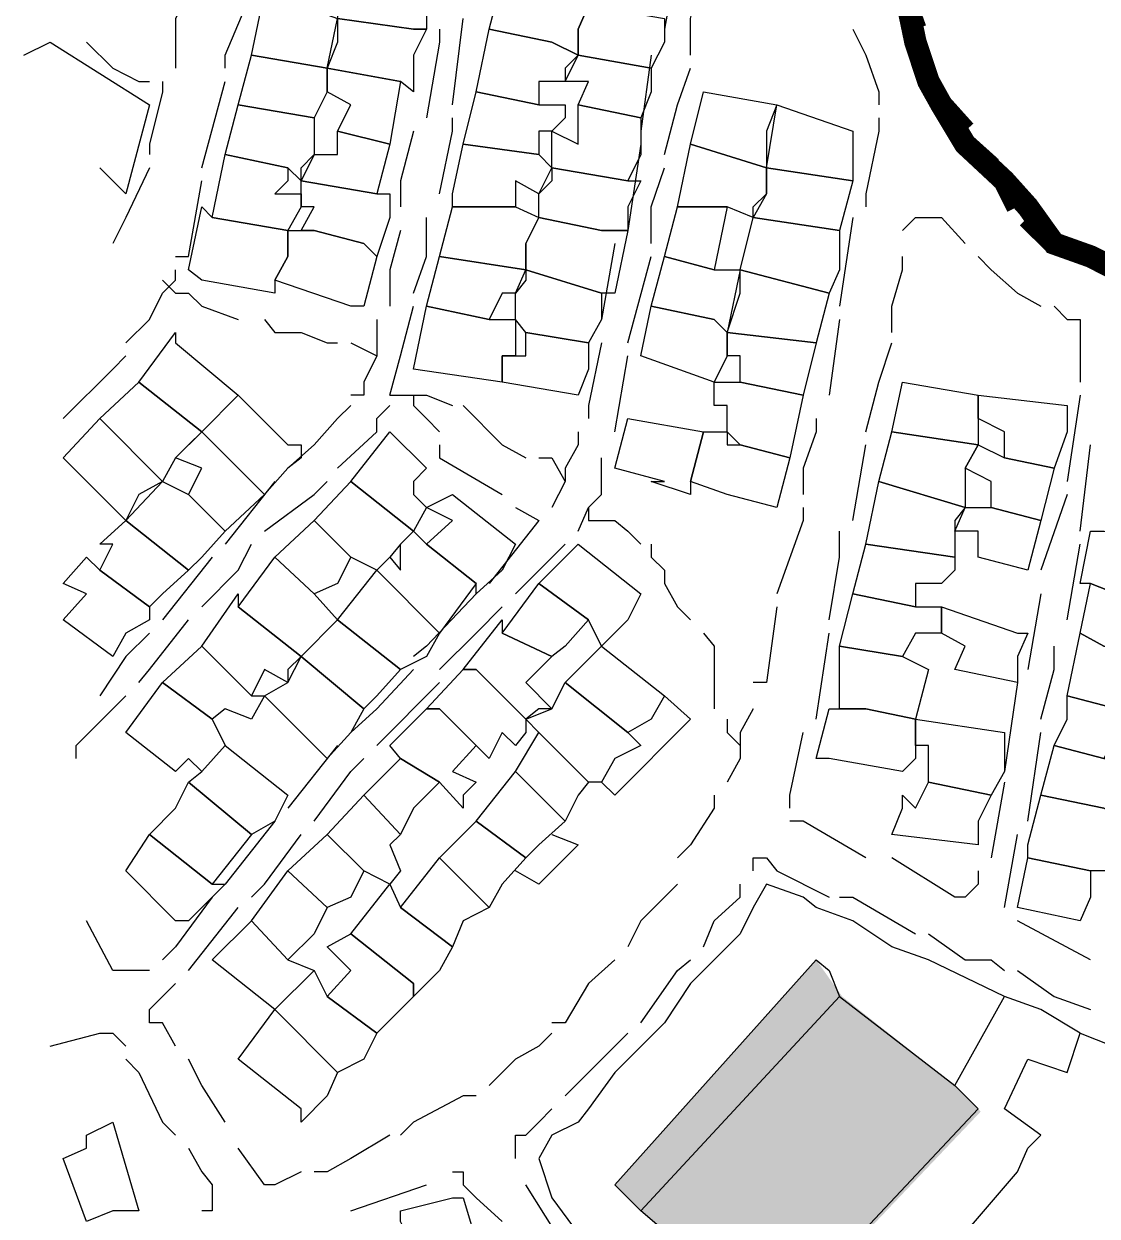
# Model space of a CAD drawing. Header units: millimetres. Extents: x -3588 to 75209, y -3737 to 38254.
# Drawn here: x 5507.2 to 5623.1, y 5312.1 to 5440.8 of the extents above; entities that cross this region are included whole.
import ezdxf

# ---------------------------------------------------------------- set-up
doc = ezdxf.new("R2010")
doc.units = ezdxf.units.MM
doc.layers.add('H', color=250, linetype='Continuous')
doc.layers.add('P', color=253, linetype='Continuous')

msp = doc.modelspace()

# ---------------------------------------------------------------- hatches: boundary and pattern name
at = {"layer": 'H', "linetype": 'Continuous'}
for points in [[(5592.734, 5339.747), (5595.55, 5335.794), (5573.817, 5312.636), (5571, 5315.469), (5592.734, 5339.747), (5592.734, 5339.747)], [(5607.697, 5326.191), (5610.514, 5323.375), (5588.781, 5300.506), (5585.948, 5301.914), (5583.419, 5304.458), (5581.995, 5305.867), (5573.817, 5312.636), (5595.55, 5335.794), (5607.697, 5326.191), (5607.697, 5326.191)]]:
    msp.add_hatch(color=256, dxfattribs=at).paths.add_polyline_path(points)

# ---------------------------------------------------------------- linework, layer by layer
at = {"layer": 'P'}
for points in [[(5550.676, 5442.779), (5550.676, 5440.234), (5549.251, 5440.234), (5541.074, 5441.37), (5542.482, 5448.14), (5543.89, 5447.02), (5550.676, 5445.595), (5552.084, 5445.595), (5550.676, 5442.779)], [(5577.77, 5448.14), (5576.362, 5440.234)], [(5579.178, 5437.417), (5579.178, 5441.37), (5580.587, 5447.02)], [(5524.974, 5445.595), (5524.974, 5444.187), (5523.565, 5441.37), (5523.565, 5436.009)], [(5557.445, 5440.234), (5558.854, 5445.595), (5568.168, 5442.779), (5567.048, 5440.234), (5567.048, 5437.417), (5564.215, 5438.826), (5557.445, 5440.234)], [(5602.048, 5445.595), (5603.456, 5438.826), (5604.864, 5434.585), (5606.273, 5432.056), (5608.817, 5427.815), (5613.058, 5423.862), (5615.587, 5421.045), (5618.419, 5417.093), (5622.372, 5415.684), (5625.189, 5414.26), (5629.142, 5415.684), (5637.336, 5417.093), (5648.346, 5419.909), (5660.477, 5422.454), (5671.2, 5425.27), (5687.572, 5429.223), (5694.357, 5430.648), (5699.718, 5430.648), (5716.09, 5434.585), (5728.221, 5437.417), (5732.174, 5437.417)], [(5528.927, 5436.009), (5528.927, 5437.417), (5531.759, 5444.187)], [(5541.074, 5438.826), (5539.937, 5436.009), (5531.759, 5437.417), (5533.168, 5444.187), (5537.121, 5442.779), (5541.074, 5441.37), (5541.074, 5438.826)], [(5576.362, 5438.826), (5574.937, 5436.009), (5567.048, 5437.417), (5567.048, 5440.234), (5568.168, 5442.779), (5576.362, 5441.37), (5576.362, 5438.826)], [(5549.251, 5437.417), (5549.251, 5433.464), (5547.843, 5434.585), (5539.937, 5436.009), (5541.074, 5441.37), (5549.251, 5440.234), (5550.676, 5440.234), (5549.251, 5437.417)], [(5553.492, 5432.056), (5554.613, 5441.37)], [(5552.084, 5440.234), (5552.084, 5438.826), (5550.676, 5430.648)], [(5565.623, 5436.009), (5565.623, 5434.585), (5562.807, 5434.585), (5562.807, 5432.056), (5556.037, 5433.464), (5557.445, 5440.234), (5564.215, 5438.826), (5567.048, 5437.417), (5565.623, 5436.009)], [(5596.686, 5440.234), (5598.095, 5437.417), (5599.503, 5433.464), (5599.503, 5432.056)], [(5507.194, 5437.417), (5510.026, 5438.826), (5520.749, 5432.056), (5518.204, 5422.454), (5515.388, 5425.27)], [(5513.963, 5438.826), (5516.796, 5436.009), (5519.613, 5434.585), (5520.749, 5434.585)], [(5539.937, 5434.585), (5539.937, 5433.464), (5538.529, 5430.648), (5530.351, 5432.056), (5531.759, 5437.417), (5539.937, 5436.009), (5539.937, 5434.585)], [(5574.937, 5433.464), (5573.817, 5430.648), (5567.048, 5432.056), (5568.168, 5434.585), (5565.623, 5434.585), (5567.048, 5437.417), (5574.937, 5436.009), (5574.937, 5433.464)], [(5574.937, 5437.417), (5573.817, 5429.223)], [(5539.937, 5434.585), (5539.937, 5436.009), (5547.843, 5434.585), (5546.723, 5427.815), (5541.074, 5429.223), (5542.482, 5432.056), (5539.937, 5433.464), (5539.937, 5434.585)], [(5576.362, 5426.695), (5577.77, 5432.056), (5579.178, 5436.009)], [(5522.157, 5434.585), (5522.157, 5433.464), (5520.749, 5427.815), (5520.749, 5426.695)], [(5526.398, 5425.27), (5528.927, 5434.585)], [(5565.623, 5430.648), (5564.215, 5429.223), (5562.807, 5429.223), (5562.807, 5426.695), (5554.613, 5427.815), (5556.037, 5433.464), (5562.807, 5432.056), (5565.623, 5432.056), (5565.623, 5430.648)], [(5587.372, 5429.223), (5587.372, 5425.27), (5579.178, 5427.815), (5580.587, 5433.464), (5588.493, 5432.056), (5587.372, 5429.223)], [(5538.529, 5429.223), (5538.529, 5426.695), (5537.121, 5423.862), (5535.712, 5425.27), (5528.927, 5426.695), (5530.351, 5432.056), (5538.529, 5430.648), (5538.529, 5429.223)], [(5573.817, 5426.695), (5572.409, 5423.862), (5564.215, 5425.27), (5564.215, 5429.223), (5567.048, 5427.815), (5567.048, 5432.056), (5573.817, 5430.648), (5573.817, 5426.695)], [(5596.686, 5429.223), (5596.686, 5427.815), (5596.686, 5423.862), (5587.372, 5425.27), (5588.493, 5432.056), (5596.686, 5429.223)], [(5552.084, 5422.454), (5553.492, 5429.223), (5553.492, 5430.648)], [(5599.503, 5430.648), (5599.503, 5429.223), (5598.095, 5422.454), (5598.095, 5421.045)], [(5537.121, 5425.27), (5538.529, 5426.695), (5541.074, 5426.695), (5541.074, 5429.223), (5546.723, 5427.815), (5545.299, 5422.454), (5537.121, 5423.862), (5537.121, 5425.27)], [(5549.251, 5429.223), (5547.843, 5423.862), (5547.843, 5421.045)], [(5564.215, 5423.862), (5562.807, 5422.454), (5560.262, 5423.862), (5560.262, 5421.045), (5553.492, 5421.045), (5553.492, 5422.454), (5554.613, 5427.815), (5562.807, 5426.695), (5564.215, 5425.27), (5564.215, 5423.862)], [(5573.817, 5427.815), (5572.409, 5418.501)], [(5587.372, 5423.862), (5587.372, 5422.454), (5585.948, 5419.909), (5583.131, 5421.045), (5577.77, 5421.045), (5579.178, 5427.815), (5587.372, 5425.27), (5587.372, 5423.862)], [(5535.712, 5423.862), (5534.288, 5422.454), (5537.121, 5422.454), (5537.121, 5421.045), (5535.712, 5418.501), (5527.518, 5419.909), (5528.927, 5426.695), (5535.712, 5425.27), (5535.712, 5423.862)], [(5520.749, 5425.27), (5518.204, 5419.909), (5516.796, 5417.093)], [(5572.409, 5421.045), (5572.409, 5418.501), (5571, 5418.501), (5569.576, 5418.501), (5562.807, 5419.909), (5562.807, 5422.454), (5564.215, 5425.27), (5572.409, 5423.862), (5573.817, 5423.862), (5572.409, 5421.045)], [(5574.937, 5417.093), (5574.937, 5421.045), (5576.362, 5425.27)], [(5585.948, 5421.045), (5587.372, 5422.454), (5587.372, 5425.27), (5596.686, 5423.862), (5595.262, 5418.501), (5585.948, 5419.909), (5585.948, 5421.045)], [(5523.565, 5415.684), (5524.974, 5415.684), (5526.398, 5423.862)], [(5546.723, 5419.909), (5545.299, 5415.684), (5543.89, 5417.093), (5538.529, 5418.501), (5537.121, 5418.501), (5538.529, 5421.045), (5537.121, 5421.045), (5537.121, 5422.454), (5537.121, 5423.862), (5545.299, 5422.454), (5546.723, 5422.454), (5546.723, 5419.909)], [(5534.288, 5413.14), (5534.288, 5411.731), (5526.398, 5413.14), (5524.974, 5414.26), (5526.398, 5421.045), (5527.518, 5419.909), (5535.712, 5418.501), (5535.712, 5415.684), (5534.288, 5413.14)], [(5560.262, 5421.045), (5562.807, 5419.909), (5561.398, 5417.093), (5561.398, 5414.26), (5552.084, 5415.684), (5553.492, 5421.045), (5560.262, 5421.045)], [(5580.587, 5421.045), (5583.131, 5421.045), (5581.723, 5414.26), (5576.362, 5415.684), (5577.77, 5421.045), (5580.587, 5421.045)], [(5549.251, 5411.731), (5550.676, 5415.684), (5550.676, 5419.909)], [(5561.398, 5415.684), (5561.398, 5417.093), (5562.807, 5419.909), (5569.576, 5418.501), (5571, 5418.501), (5572.409, 5418.501), (5571, 5411.731), (5569.576, 5411.731), (5561.398, 5414.26), (5561.398, 5415.684)], [(5595.262, 5414.26), (5594.142, 5411.731), (5584.54, 5414.26), (5585.948, 5419.909), (5595.262, 5418.501), (5595.262, 5414.26)], [(5596.686, 5419.909), (5595.262, 5410.323)], [(5602.048, 5418.501), (5603.456, 5419.909), (5604.864, 5419.909), (5606.273, 5419.909), (5608.817, 5417.093)], [(5543.89, 5410.323), (5542.482, 5410.323), (5534.288, 5413.14), (5535.712, 5415.684), (5535.712, 5418.501), (5537.121, 5418.501), (5538.529, 5418.501), (5543.89, 5417.093), (5545.299, 5415.684), (5543.89, 5410.323)], [(5547.843, 5418.501), (5546.723, 5414.26), (5546.723, 5410.323)], [(5571, 5417.093), (5569.576, 5408.899)], [(5561.398, 5413.14), (5560.262, 5411.731), (5558.854, 5411.731), (5557.445, 5408.899), (5550.676, 5410.323), (5552.084, 5415.684), (5561.398, 5414.26), (5561.398, 5413.14)], [(5572.409, 5406.37), (5574.937, 5415.684)], [(5581.723, 5414.26), (5584.54, 5414.26), (5583.131, 5407.49), (5581.723, 5408.899), (5574.937, 5410.323), (5576.362, 5415.684), (5581.723, 5414.26)], [(5600.911, 5407.49), (5600.911, 5410.323), (5602.048, 5414.26), (5602.048, 5415.684)], [(5610.226, 5415.684), (5611.65, 5414.26), (5614.467, 5411.731), (5617.011, 5410.323)], [(5518.204, 5406.37), (5520.749, 5408.899), (5522.157, 5411.731), (5523.565, 5413.14), (5523.565, 5414.26)], [(5569.576, 5408.899), (5568.168, 5406.37), (5561.398, 5407.49), (5560.262, 5408.899), (5560.262, 5411.731), (5561.398, 5414.26), (5569.576, 5411.731), (5569.576, 5408.899)], [(5584.54, 5411.731), (5584.54, 5414.26), (5594.142, 5411.731), (5592.734, 5406.37), (5583.131, 5407.49), (5584.54, 5411.731)], [(5522.157, 5413.14), (5523.565, 5411.731), (5524.974, 5411.731), (5526.398, 5410.323), (5530.351, 5408.899)], [(5546.723, 5400.721), (5547.843, 5404.946), (5549.251, 5410.323)], [(5557.445, 5408.899), (5560.262, 5408.899), (5560.262, 5404.946), (5558.854, 5404.946), (5558.854, 5402.129), (5549.251, 5403.537), (5550.676, 5410.323), (5557.445, 5408.899)], [(5583.131, 5406.37), (5583.131, 5404.946), (5581.723, 5402.129), (5573.817, 5404.946), (5574.937, 5410.323), (5581.723, 5408.899), (5583.131, 5407.49), (5583.131, 5406.37)], [(5618.419, 5410.323), (5619.828, 5408.899), (5621.236, 5408.899), (5621.236, 5406.37), (5621.236, 5403.537), (5621.236, 5402.129)], [(5533.168, 5408.899), (5534.288, 5407.49), (5537.121, 5407.49), (5539.937, 5406.37), (5541.074, 5406.37)], [(5545.299, 5408.899), (5545.299, 5407.49), (5545.299, 5404.946), (5543.89, 5402.129), (5543.89, 5400.721), (5542.482, 5400.721)], [(5595.262, 5408.899), (5594.142, 5400.721)], [(5519.613, 5402.129), (5523.565, 5407.49), (5523.565, 5406.37), (5530.351, 5400.721), (5526.398, 5396.768), (5519.613, 5402.129)], [(5568.168, 5403.537), (5567.048, 5400.721), (5558.854, 5402.129), (5558.854, 5404.946), (5560.262, 5404.946), (5561.398, 5404.946), (5561.398, 5407.49), (5568.168, 5406.37), (5568.168, 5403.537)], [(5592.734, 5406.37), (5591.325, 5400.721), (5584.54, 5402.129), (5584.54, 5404.946), (5583.131, 5404.946), (5583.131, 5407.49), (5592.734, 5406.37)], [(5542.482, 5406.37), (5545.299, 5404.946)], [(5569.576, 5406.37), (5568.168, 5399.585), (5568.168, 5398.176)], [(5598.095, 5396.768), (5599.503, 5402.129), (5600.911, 5406.37)], [(5511.435, 5398.176), (5516.796, 5403.537), (5518.204, 5404.946)], [(5571, 5396.768), (5572.409, 5404.946)], [(5524.974, 5395.36), (5523.565, 5393.935), (5522.157, 5391.407), (5515.388, 5398.176), (5519.613, 5402.129), (5526.398, 5396.768), (5524.974, 5395.36)], [(5584.54, 5402.129), (5591.325, 5400.721), (5589.901, 5393.935), (5584.54, 5395.36), (5583.131, 5396.768), (5583.131, 5399.585), (5581.723, 5399.585), (5581.723, 5402.129), (5584.54, 5402.129)], [(5610.226, 5399.585), (5610.226, 5398.176), (5610.226, 5395.36), (5600.911, 5396.768), (5602.048, 5402.129), (5610.226, 5400.721), (5610.226, 5399.585)], [(5535.712, 5392.815), (5533.168, 5389.998), (5531.759, 5391.407), (5526.398, 5396.768), (5530.351, 5400.721), (5535.712, 5395.36), (5537.121, 5395.36), (5537.121, 5393.935), (5535.712, 5392.815)], [(5546.723, 5400.721), (5549.251, 5400.721)], [(5549.251, 5400.721), (5550.676, 5400.721), (5553.492, 5399.585)], [(5549.251, 5400.721), (5549.251, 5399.585), (5550.676, 5398.176), (5552.084, 5396.768)], [(5619.828, 5396.768), (5618.419, 5392.815), (5613.058, 5393.935), (5613.058, 5396.768), (5610.226, 5398.176), (5610.226, 5400.721), (5619.828, 5399.585), (5619.828, 5396.768)], [(5621.236, 5400.721), (5619.828, 5391.407)], [(5542.482, 5399.585), (5541.074, 5398.176), (5538.529, 5395.36), (5535.712, 5392.815)], [(5541.074, 5392.815), (5545.299, 5396.768), (5545.299, 5398.176), (5546.723, 5399.585)], [(5554.613, 5399.585), (5556.037, 5398.176), (5557.445, 5396.768), (5558.854, 5395.36), (5561.398, 5393.935)], [(5519.613, 5389.998), (5518.204, 5387.166), (5516.796, 5388.574), (5511.435, 5393.935), (5515.388, 5398.176), (5522.157, 5391.407), (5519.613, 5389.998)], [(5579.178, 5391.407), (5579.178, 5389.998), (5574.937, 5391.407), (5576.362, 5391.407), (5571, 5392.815), (5572.409, 5398.176), (5580.587, 5396.768), (5579.178, 5391.407)], [(5592.734, 5398.176), (5592.734, 5396.768), (5591.325, 5392.815), (5591.325, 5389.998)], [(5528.927, 5386.045), (5524.974, 5389.998), (5526.398, 5392.815), (5523.565, 5393.935), (5526.398, 5396.768), (5531.759, 5391.407), (5533.168, 5389.998), (5528.927, 5386.045)], [(5549.251, 5391.407), (5549.251, 5389.998), (5550.676, 5388.574), (5549.251, 5386.045), (5542.482, 5391.407), (5546.723, 5396.768), (5550.676, 5392.815), (5549.251, 5391.407)], [(5567.048, 5396.768), (5567.048, 5395.36), (5565.623, 5392.815), (5565.623, 5391.407), (5564.215, 5388.574)], [(5583.131, 5395.36), (5584.54, 5395.36), (5589.901, 5393.935), (5588.493, 5388.574), (5583.131, 5389.998), (5579.178, 5391.407), (5580.587, 5396.768), (5583.131, 5396.768), (5583.131, 5395.36)], [(5608.817, 5392.815), (5608.817, 5388.574), (5599.503, 5391.407), (5600.911, 5396.768), (5610.226, 5395.36), (5608.817, 5392.815)], [(5552.084, 5395.36), (5552.084, 5393.935), (5558.854, 5389.998)], [(5596.686, 5387.166), (5598.095, 5395.36)], [(5613.058, 5393.935), (5618.419, 5392.815), (5617.011, 5387.166), (5611.65, 5388.574), (5611.65, 5391.407), (5608.817, 5392.815), (5610.226, 5395.36), (5613.058, 5393.935)], [(5621.236, 5386.045), (5622.372, 5395.36)], [(5562.807, 5393.935), (5564.215, 5393.935), (5565.623, 5391.407)], [(5567.048, 5386.045), (5568.168, 5388.574), (5569.576, 5389.998), (5569.576, 5392.815), (5569.576, 5393.935)], [(5526.398, 5383.213), (5524.974, 5381.804), (5518.204, 5387.166), (5522.157, 5391.407), (5524.974, 5389.998), (5528.927, 5386.045), (5526.398, 5383.213)], [(5534.288, 5391.407), (5528.927, 5384.621)], [(5533.168, 5386.045), (5538.529, 5389.998), (5539.937, 5391.407)], [(5547.843, 5384.621), (5546.723, 5383.213), (5545.299, 5381.804), (5542.482, 5383.213), (5538.529, 5387.166), (5542.482, 5391.407), (5549.251, 5386.045), (5547.843, 5384.621)], [(5607.697, 5387.166), (5607.697, 5386.045), (5607.697, 5383.213), (5598.095, 5384.621), (5599.503, 5391.407), (5608.817, 5388.574), (5607.697, 5387.166)], [(5558.854, 5381.804), (5556.037, 5379.26), (5556.037, 5380.396), (5550.676, 5384.621), (5553.492, 5387.166), (5550.676, 5388.574), (5553.492, 5389.998), (5560.262, 5384.621), (5558.854, 5381.804)], [(5619.828, 5389.998), (5617.011, 5381.804)], [(5560.262, 5388.574), (5562.807, 5387.166)], [(5568.168, 5388.574), (5568.168, 5387.166), (5571, 5387.166), (5572.409, 5386.045), (5573.817, 5384.621)], [(5591.325, 5388.574), (5591.325, 5387.166), (5588.493, 5379.26)], [(5611.65, 5388.574), (5617.011, 5387.166), (5615.587, 5381.804), (5610.226, 5383.213), (5610.226, 5386.045), (5607.697, 5386.045), (5608.817, 5388.574), (5611.65, 5388.574)], [(5522.157, 5379.26), (5520.749, 5377.851), (5515.388, 5381.804), (5516.796, 5384.621), (5515.388, 5384.621), (5518.204, 5387.166), (5524.974, 5381.804), (5522.157, 5379.26)], [(5541.074, 5380.396), (5538.529, 5379.26), (5534.288, 5383.213), (5538.529, 5387.166), (5542.482, 5383.213), (5541.074, 5380.396)], [(5550.676, 5384.621), (5556.037, 5380.396), (5552.084, 5375.035), (5545.299, 5381.804), (5546.723, 5383.213), (5547.843, 5381.804), (5547.843, 5383.213), (5547.843, 5384.621), (5549.251, 5386.045), (5550.676, 5384.621)], [(5562.807, 5387.166), (5557.445, 5380.396)], [(5594.142, 5376.443), (5595.262, 5383.213), (5595.262, 5386.045)], [(5631.975, 5381.804), (5630.55, 5379.26), (5625.189, 5379.26), (5622.372, 5380.396), (5621.236, 5380.396), (5622.372, 5386.045), (5623.781, 5386.045), (5629.142, 5384.621), (5631.975, 5384.621), (5631.975, 5381.804)], [(5526.398, 5377.851), (5530.351, 5381.804), (5531.759, 5384.621)], [(5560.262, 5379.26), (5565.623, 5384.621)], [(5572.409, 5376.443), (5569.576, 5373.61), (5568.168, 5376.443), (5562.807, 5380.396), (5567.048, 5384.621), (5573.817, 5379.26), (5572.409, 5376.443)], [(5574.937, 5384.621), (5574.937, 5383.213), (5576.362, 5381.804), (5576.362, 5380.396), (5577.77, 5377.851), (5579.178, 5376.443)], [(5607.697, 5381.804), (5606.273, 5380.396), (5603.456, 5380.396), (5603.456, 5377.851), (5596.686, 5379.26), (5598.095, 5384.621), (5607.697, 5383.213), (5607.697, 5381.804)], [(5619.828, 5376.443), (5621.236, 5384.621)], [(5518.204, 5375.035), (5516.796, 5372.49), (5511.435, 5376.443), (5513.963, 5379.26), (5511.435, 5380.396), (5513.963, 5383.213), (5515.388, 5381.804), (5520.749, 5377.851), (5520.749, 5376.443), (5518.204, 5375.035)], [(5527.518, 5383.213), (5522.157, 5376.443)], [(5538.529, 5379.26), (5541.074, 5376.443), (5537.121, 5372.49), (5530.351, 5377.851), (5534.288, 5383.213), (5538.529, 5379.26)], [(5550.676, 5372.49), (5547.843, 5371.082), (5541.074, 5376.443), (5545.299, 5381.804), (5552.084, 5375.035), (5550.676, 5372.49)], [(5565.623, 5373.61), (5564.215, 5372.49), (5558.854, 5375.035), (5562.807, 5380.396), (5568.168, 5376.443), (5565.623, 5373.61)], [(5630.55, 5375.035), (5630.55, 5372.49), (5623.781, 5373.61), (5621.236, 5375.035), (5622.372, 5380.396), (5625.189, 5379.26), (5630.55, 5379.26), (5630.55, 5375.035)], [(5535.712, 5371.082), (5535.712, 5369.674), (5533.168, 5371.082), (5531.759, 5368.249), (5526.398, 5373.61), (5530.351, 5379.26), (5530.351, 5377.851), (5537.121, 5372.49), (5535.712, 5371.082)], [(5556.037, 5379.26), (5550.676, 5373.61), (5549.251, 5372.49)], [(5603.456, 5377.851), (5606.273, 5377.851), (5606.273, 5375.035), (5603.456, 5375.035), (5602.048, 5372.49), (5595.262, 5373.61), (5596.686, 5379.26), (5603.456, 5377.851)], [(5617.011, 5379.26), (5615.587, 5371.082)], [(5552.084, 5371.082), (5556.037, 5375.035), (5558.854, 5377.851)], [(5588.493, 5377.851), (5587.372, 5369.674), (5585.948, 5369.674)], [(5614.467, 5372.49), (5614.467, 5369.674), (5607.697, 5371.082), (5608.817, 5373.61), (5606.273, 5375.035), (5606.273, 5377.851), (5614.467, 5375.035), (5615.587, 5375.035), (5614.467, 5372.49)], [(5519.613, 5369.674), (5520.749, 5371.082), (5524.974, 5376.443)], [(5545.299, 5368.249), (5543.89, 5366.841), (5537.121, 5372.49), (5541.074, 5376.443), (5547.843, 5371.082), (5545.299, 5368.249)], [(5562.807, 5366.841), (5561.398, 5365.721), (5556.037, 5371.082), (5554.613, 5371.082), (5558.854, 5376.443), (5558.854, 5375.035), (5564.215, 5372.49), (5561.398, 5369.674), (5564.215, 5366.841), (5562.807, 5366.841)], [(5520.749, 5375.035), (5518.204, 5372.49), (5515.388, 5368.249)], [(5580.587, 5375.035), (5581.723, 5373.61), (5581.723, 5371.082), (5581.723, 5368.249), (5581.723, 5366.841)], [(5592.734, 5365.721), (5594.142, 5375.035)], [(5623.781, 5373.61), (5630.55, 5372.49), (5629.142, 5366.841), (5625.189, 5366.841), (5619.828, 5368.249), (5621.236, 5375.035), (5623.781, 5373.61)], [(5531.759, 5368.249), (5533.168, 5368.249), (5531.759, 5365.721), (5528.927, 5366.841), (5527.518, 5365.721), (5522.157, 5369.674), (5526.398, 5373.61), (5531.759, 5368.249)], [(5574.937, 5365.721), (5572.409, 5364.296), (5565.623, 5369.674), (5569.576, 5373.61), (5576.362, 5368.249), (5574.937, 5365.721)], [(5602.048, 5372.49), (5604.864, 5371.082), (5603.456, 5365.721), (5598.095, 5366.841), (5595.262, 5366.841), (5595.262, 5373.61), (5602.048, 5372.49)], [(5617.011, 5365.721), (5618.419, 5371.082), (5618.419, 5373.61)], [(5542.482, 5364.296), (5539.937, 5361.48), (5533.168, 5368.249), (5535.712, 5369.674), (5537.121, 5372.49), (5543.89, 5366.841), (5542.482, 5364.296)], [(5549.251, 5371.082), (5545.299, 5366.841), (5542.482, 5364.296)], [(5561.398, 5364.296), (5560.262, 5362.888), (5558.854, 5364.296), (5557.445, 5361.48), (5556.037, 5362.888), (5552.084, 5366.841), (5550.676, 5366.841), (5554.613, 5371.082), (5556.037, 5371.082), (5561.398, 5365.721), (5561.398, 5364.296)], [(5527.518, 5365.721), (5528.927, 5362.888), (5526.398, 5360.071), (5524.974, 5361.48), (5523.565, 5360.071), (5518.204, 5364.296), (5522.157, 5369.674), (5527.518, 5365.721)], [(5545.299, 5362.888), (5552.084, 5369.674)], [(5571, 5361.48), (5569.576, 5358.935), (5568.168, 5358.935), (5562.807, 5364.296), (5561.398, 5365.721), (5564.215, 5366.841), (5565.623, 5369.674), (5572.409, 5364.296), (5573.817, 5362.888), (5571, 5361.48)], [(5614.467, 5369.674), (5613.058, 5360.071)], [(5512.843, 5361.48), (5512.843, 5362.888), (5518.204, 5368.249)], [(5576.362, 5368.249), (5579.178, 5365.721), (5571, 5357.527), (5569.576, 5358.935)], [(5625.189, 5364.296), (5623.781, 5361.48), (5618.419, 5362.888), (5619.828, 5365.721), (5619.828, 5368.249), (5625.189, 5366.841), (5625.189, 5364.296)], [(5554.613, 5357.527), (5554.613, 5356.118), (5552.084, 5358.935), (5547.843, 5361.48), (5546.723, 5362.888), (5550.676, 5366.841), (5552.084, 5366.841), (5556.037, 5362.888), (5553.492, 5360.071), (5556.037, 5358.935), (5554.613, 5357.527)], [(5585.948, 5366.841), (5584.54, 5364.296), (5584.54, 5361.48), (5583.131, 5358.935)], [(5603.456, 5361.48), (5602.048, 5360.071), (5594.142, 5361.48), (5592.734, 5361.48), (5594.142, 5366.841), (5595.262, 5366.841), (5598.095, 5366.841), (5603.456, 5365.721), (5603.456, 5362.888), (5603.456, 5361.48)], [(5583.131, 5365.721), (5583.131, 5364.296), (5584.54, 5362.888)], [(5613.058, 5360.071), (5611.65, 5357.527), (5604.864, 5358.935), (5604.864, 5362.888), (5603.456, 5362.888), (5603.456, 5365.721), (5613.058, 5364.296), (5613.058, 5360.071)], [(5567.048, 5357.527), (5565.623, 5354.71), (5560.262, 5360.071), (5562.807, 5364.296), (5568.168, 5358.935), (5567.048, 5357.527)], [(5589.901, 5356.118), (5589.901, 5357.527), (5591.325, 5364.296)], [(5615.587, 5354.71), (5617.011, 5364.296)], [(5534.288, 5354.71), (5531.759, 5353.286), (5524.974, 5358.935), (5526.398, 5360.071), (5528.927, 5362.888), (5535.712, 5357.527), (5534.288, 5354.71)], [(5541.074, 5362.888), (5535.712, 5356.118)], [(5623.781, 5356.118), (5617.011, 5357.527), (5618.419, 5362.888), (5623.781, 5361.48), (5628.022, 5361.48), (5626.597, 5357.527), (5626.597, 5356.118), (5626.597, 5354.71), (5623.781, 5356.118)], [(5538.529, 5354.71), (5542.482, 5360.071), (5543.89, 5361.48)], [(5549.251, 5356.118), (5547.843, 5353.286), (5543.89, 5357.527), (5547.843, 5361.48), (5552.084, 5358.935), (5549.251, 5356.118)], [(5523.565, 5356.118), (5524.974, 5358.935), (5531.759, 5353.286), (5527.518, 5347.925), (5520.749, 5353.286), (5523.565, 5356.118)], [(5562.807, 5352.166), (5561.398, 5350.757), (5556.037, 5354.71), (5560.262, 5360.071), (5565.623, 5354.71), (5562.807, 5352.166)], [(5610.226, 5354.71), (5610.226, 5352.166), (5600.911, 5353.286), (5602.048, 5356.118), (5602.048, 5357.527), (5603.456, 5356.118), (5604.864, 5358.935), (5611.65, 5357.527), (5610.226, 5354.71)], [(5613.058, 5358.935), (5611.65, 5350.757)], [(5546.723, 5347.925), (5543.89, 5349.349), (5539.937, 5353.286), (5543.89, 5357.527), (5547.843, 5353.286), (5546.723, 5352.166), (5547.843, 5349.349), (5546.723, 5347.925)], [(5581.723, 5357.527), (5581.723, 5356.118), (5579.178, 5352.166), (5577.77, 5350.757)], [(5625.189, 5350.757), (5625.189, 5349.349), (5622.372, 5349.349), (5615.587, 5350.757), (5615.587, 5352.166), (5617.011, 5357.527), (5623.781, 5356.118), (5626.597, 5354.71), (5625.189, 5350.757)], [(5534.288, 5354.71), (5528.927, 5347.925)], [(5558.854, 5347.925), (5557.445, 5345.396), (5552.084, 5350.757), (5556.037, 5354.71), (5561.398, 5350.757), (5558.854, 5347.925)], [(5598.095, 5350.757), (5591.325, 5354.71), (5589.901, 5354.71)], [(5526.398, 5345.396), (5524.974, 5343.972), (5523.565, 5343.972), (5518.204, 5349.349), (5520.749, 5353.286), (5527.518, 5347.925), (5528.927, 5347.925), (5526.398, 5345.396)], [(5531.759, 5346.516), (5533.168, 5347.925), (5537.121, 5353.286)], [(5542.482, 5346.516), (5539.937, 5345.396), (5535.712, 5349.349), (5539.937, 5353.286), (5543.89, 5349.349), (5542.482, 5346.516)], [(5564.215, 5353.286), (5567.048, 5352.166), (5562.807, 5347.925), (5560.262, 5349.349)], [(5613.058, 5345.396), (5614.467, 5353.286)], [(5554.613, 5343.972), (5553.492, 5341.155), (5547.843, 5345.396), (5552.084, 5350.757), (5557.445, 5345.396), (5554.613, 5343.972)], [(5585.948, 5349.349), (5585.948, 5350.757), (5587.372, 5350.757), (5588.493, 5349.349), (5594.142, 5346.516)], [(5607.697, 5346.516), (5600.911, 5350.757)], [(5622.372, 5346.516), (5621.236, 5343.972), (5614.467, 5345.396), (5615.587, 5350.757), (5622.372, 5349.349), (5622.372, 5346.516)], [(5538.529, 5342.563), (5535.712, 5339.747), (5531.759, 5343.972), (5535.712, 5349.349), (5539.937, 5345.396), (5538.529, 5342.563)], [(5610.226, 5349.349), (5610.226, 5347.925), (5608.817, 5346.516), (5607.697, 5346.516)], [(5552.084, 5338.61), (5549.251, 5335.794), (5549.251, 5337.202), (5542.482, 5342.563), (5546.723, 5347.925), (5547.843, 5345.396), (5553.492, 5341.155), (5552.084, 5338.61)], [(5613.058, 5335.794), (5604.864, 5339.747), (5600.911, 5341.155), (5596.686, 5343.972), (5592.734, 5345.396), (5591.325, 5346.516), (5587.372, 5347.925), (5585.948, 5345.396), (5584.54, 5342.563), (5581.723, 5339.747), (5579.178, 5337.202), (5576.362, 5332.961), (5571, 5327.6), (5568.168, 5323.647), (5567.048, 5322.239), (5564.215, 5320.83), (5562.807, 5318.286), (5564.215, 5314.061), (5568.168, 5308.699), (5574.937, 5297.961), (5576.362, 5295.144)], [(5577.77, 5347.925), (5576.362, 5346.516), (5573.817, 5343.972), (5572.409, 5341.155)], [(5580.587, 5341.155), (5581.723, 5343.972), (5584.54, 5346.516), (5584.54, 5347.925)], [(5527.518, 5346.516), (5523.565, 5341.155), (5522.157, 5339.747)], [(5595.262, 5346.516), (5596.686, 5346.516), (5603.456, 5342.563)], [(5524.974, 5338.61), (5530.351, 5345.396)], [(5520.749, 5338.61), (5519.613, 5338.61), (5518.204, 5338.61), (5516.796, 5338.61), (5513.963, 5343.972)], [(5535.712, 5339.747), (5538.529, 5338.61), (5534.288, 5334.385), (5527.518, 5339.747), (5531.759, 5343.972), (5535.712, 5339.747)], [(5622.372, 5339.747), (5614.467, 5343.972)], [(5547.843, 5334.385), (5545.299, 5331.841), (5539.937, 5335.794), (5542.482, 5338.61), (5539.937, 5341.155), (5542.482, 5342.563), (5549.251, 5337.202), (5549.251, 5335.794), (5547.843, 5334.385)], [(5604.864, 5342.563), (5608.817, 5339.747), (5611.65, 5339.747), (5613.058, 5338.61)], [(5571, 5339.747), (5568.168, 5337.202), (5565.623, 5332.961), (5564.215, 5332.961)], [(5594.142, 5338.61), (5595.262, 5335.794), (5573.817, 5312.636), (5571, 5315.469), (5592.734, 5339.747), (5594.142, 5338.61)], [(5573.817, 5332.961), (5577.77, 5338.61), (5579.178, 5339.747)], [(5543.89, 5329.024), (5541.074, 5327.6), (5534.288, 5334.385), (5538.529, 5338.61), (5539.937, 5335.794), (5545.299, 5331.841), (5543.89, 5329.024)], [(5614.467, 5338.61), (5618.419, 5335.794), (5622.372, 5334.385)], [(5523.565, 5330.432), (5522.157, 5332.961), (5520.749, 5332.961), (5520.749, 5334.385), (5523.565, 5337.202)], [(5608.817, 5325.071), (5610.226, 5323.647), (5588.493, 5300.506), (5585.948, 5301.914), (5583.131, 5304.747), (5581.723, 5305.867), (5573.817, 5312.636), (5595.262, 5335.794), (5607.697, 5326.191), (5608.817, 5325.071)], [(5576.362, 5295.144), (5579.178, 5296.553), (5585.948, 5301.914), (5588.493, 5300.506), (5610.226, 5323.647), (5607.697, 5326.191), (5613.058, 5335.794)], [(5621.236, 5331.841), (5617.011, 5334.385), (5613.058, 5335.794)], [(5539.937, 5325.071), (5537.121, 5322.239), (5537.121, 5323.647), (5530.351, 5329.024), (5534.288, 5334.385), (5541.074, 5327.6), (5539.937, 5325.071)], [(5510.026, 5330.432), (5515.388, 5331.841), (5516.796, 5331.841), (5518.204, 5330.432)], [(5564.215, 5331.841), (5562.807, 5330.432), (5560.262, 5329.024), (5557.445, 5326.191)], [(5565.623, 5325.071), (5572.409, 5331.841)], [(5606.273, 5307.275), (5614.467, 5316.877), (5615.587, 5319.422), (5617.011, 5320.83), (5613.058, 5323.647), (5615.587, 5329.024), (5619.828, 5327.6), (5621.236, 5331.841), (5631.975, 5327.6)], [(5518.204, 5329.024), (5519.613, 5327.6), (5522.157, 5322.239), (5523.565, 5320.83)], [(5528.927, 5322.239), (5526.398, 5326.191), (5524.974, 5329.024)], [(5556.037, 5325.071), (5554.613, 5325.071), (5549.251, 5322.239), (5547.843, 5320.83)], [(5560.262, 5318.286), (5560.262, 5319.422), (5560.262, 5320.83), (5561.398, 5320.83), (5562.807, 5322.239), (5564.215, 5323.647)], [(5516.796, 5312.636), (5513.963, 5311.516), (5511.435, 5318.286), (5513.963, 5319.422), (5513.963, 5320.83), (5516.796, 5322.239), (5519.613, 5312.636), (5516.796, 5312.636)], [(5546.723, 5320.83), (5542.482, 5318.286), (5539.937, 5316.877), (5538.529, 5316.877)], [(5524.974, 5319.422), (5526.398, 5316.877), (5527.518, 5315.469), (5527.518, 5314.061), (5527.518, 5312.636), (5526.398, 5312.636)], [(5537.121, 5316.877), (5534.288, 5315.469), (5533.168, 5315.469), (5530.351, 5319.422)], [(5553.492, 5316.877), (5554.613, 5316.877), (5554.613, 5315.469), (5556.037, 5314.061), (5558.854, 5311.516)], [(5542.482, 5312.636), (5550.676, 5315.469)], [(5565.623, 5308.699), (5561.398, 5315.469)], [(5547.843, 5311.516), (5547.843, 5312.636), (5553.492, 5314.061), (5554.613, 5314.061), (5557.445, 5304.747), (5556.037, 5304.747), (5553.492, 5304.747), (5553.492, 5307.275), (5550.676, 5305.867), (5547.843, 5311.516)]]:
    msp.add_lwpolyline(points, dxfattribs=at)
for points, const_width in [([(5602.048, 5445.595), (5603.456, 5438.826), (5604.864, 5434.585), (5606.273, 5432.056), (5608.817, 5427.815), (5613.058, 5423.862), (5615.587, 5421.045), (5618.419, 5417.093), (5622.372, 5415.684), (5625.189, 5414.26)], 2.417), ([(5602.048, 5444.187), (5603.456, 5440.234)], 2.417), ([(5602.048, 5445.595), (5603.456, 5438.826), (5604.864, 5434.585), (5606.273, 5432.056), (5608.817, 5427.815), (5613.058, 5423.862), (5615.587, 5421.045), (5618.419, 5417.093), (5622.372, 5415.684), (5625.189, 5414.26), (5629.142, 5415.684), (5637.336, 5417.093), (5648.346, 5419.909), (5660.477, 5422.454), (5696.886, 5430.648), (5696.886, 5432.056), (5699.718, 5432.056), (5699.718, 5430.648), (5699.718, 5427.815), (5725.404, 5314.061), (5768.87, 5117.583), (5737.535, 5125.777), (5688.996, 5147.51), (5667.247, 5055.201)], 1.2), ([(5603.456, 5438.826), (5604.864, 5434.585), (5606.273, 5432.056), (5608.817, 5429.223)], 2.417), ([(5608.817, 5427.815), (5611.65, 5425.27)], 2.417), ([(5613.058, 5423.862), (5614.467, 5421.045)], 2.417), ([(5615.587, 5419.909), (5618.419, 5417.093), (5622.372, 5415.684), (5625.189, 5414.26)], 2.417)]:
    msp.add_lwpolyline(points, dxfattribs=dict(at, const_width=const_width))

doc.saveas('drawing.dxf')
